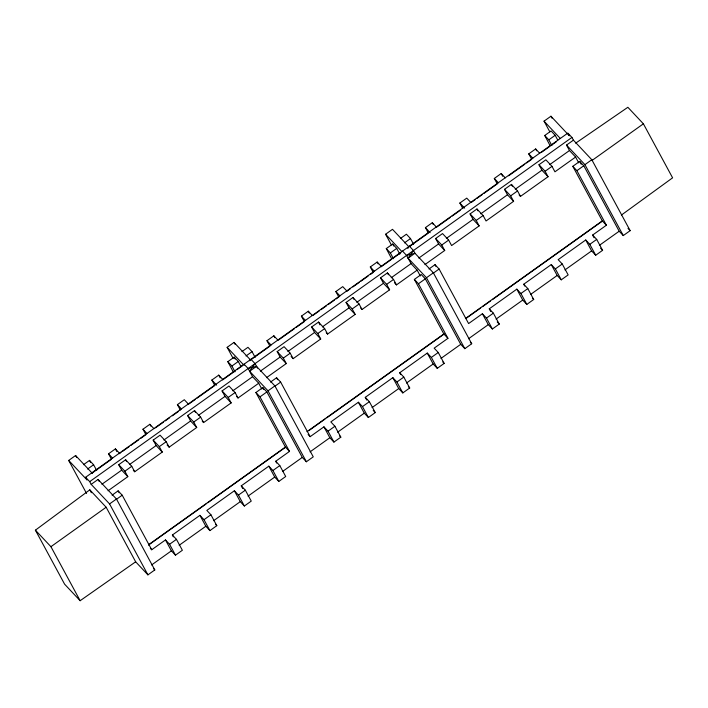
<?xml version="1.0" encoding="UTF-8"?>
<svg xmlns="http://www.w3.org/2000/svg" width="708" height="708" viewBox="0 0 708 708"><rect width="100%" height="100%" fill="white"/><g stroke="black" fill="none" stroke-linecap="round" stroke-linejoin="round"><path stroke-width="1.06" d="M249.871 360.797L250.951 359.266L255.039 363.62L257.5 368.16M244.065 364.186L248.154 368.532L256.517 366.346L274.908 385.922L313.255 456.846L306.369 461.766L268.022 390.834L249.623 371.257L255.039 363.62M407.781 248.464L409.401 246.172L413.49 250.526L414.968 253.252L433.358 272.828L471.705 343.752L464.82 348.672L460.731 344.318L425.331 278.846L421.242 274.5L414.357 279.412L443.854 333.972L447.943 338.327L434.163 348.159L438.252 352.504L444.155 363.416L437.261 368.337L433.172 363.983L427.278 353.08L399.719 372.744L400.701 374.559M464.82 348.672L426.473 277.74L408.074 258.172L413.49 250.526M135.662 561.807L80.137 600.711L64.605 584.18L35.4 530.168L89.81 489.848L106.156 507.247L135.662 561.807L147.919 574.852L154.804 569.94L116.457 499.016L98.067 479.44L91.182 484.352L89.704 481.626L85.615 477.28L567.851 133.077L571.94 137.432L573.418 140.157L591.808 159.734L630.155 230.658L623.27 235.578L619.181 231.224L583.781 165.752L579.693 161.406L572.807 166.318L602.304 220.878L606.393 225.233L592.614 235.065L594.092 237.791M621.429 215.037L672.6 177.832L643.395 123.82L627.863 107.289L575.648 143.175M86.562 493.458L68.694 460.43L75.588 455.51L92.509 473.519M233.18 358.496L227.144 347.336L234.038 342.415L250.225 359.646M391.374 244.933L385.594 234.242L392.489 229.321L408.675 246.552M549.824 131.838L544.045 121.148L550.939 116.227L569.329 135.803L568.347 133.989M233.428 372.275L227.834 361.673L234.189 357.142L238.269 361.496L240.862 366.284M83.482 464.705L89.509 460.404L93.598 464.749L96.704 470.493M241.932 351.611L247.959 347.309L252.048 351.655L255.154 357.398M391.869 259.181L386.285 248.579L392.63 244.048L396.719 248.402L399.825 254.145M400.383 238.516L406.41 234.215L410.498 238.561L413.605 244.304M550.32 146.087L544.735 135.485L551.081 130.953L555.169 135.308L557.762 140.096M91.695 473.378L111.466 459.271L108.519 453.81L115.404 448.89L119.493 453.244M140.573 438.491L145.91 434.685L142.963 429.225L149.848 424.304L153.937 428.659M180.354 410.1L177.407 404.64L184.292 399.719L188.381 404.073M197.134 398.126L214.798 385.506L211.851 380.054L218.745 375.134L222.825 379.488M250.145 360.284L269.916 346.177L266.969 340.716L273.854 335.804L277.943 340.15M296.36 327.3L304.36 321.591L301.413 316.131L308.299 311.219L312.387 315.564M336.141 298.909L338.805 297.006L335.858 291.546L342.743 286.634L346.832 290.979M370.665 274.261L373.249 272.421L370.302 266.96L377.187 262.04L381.276 266.394M409.498 246.543L428.367 233.082L425.411 227.622L432.305 222.71L436.394 227.056M462.811 208.497L459.864 203.037L466.749 198.125L470.838 202.47M483.918 193.426L497.255 183.912L494.308 178.451L501.193 173.531L505.282 177.885M526.531 163.008L531.699 159.327L528.752 153.866L535.637 148.946L539.726 153.3M87.571 469.05L93.598 464.749M234.968 371.806L231.923 366.027L238.269 361.496M246.021 355.956L252.048 351.655M393.418 258.712L390.374 252.933L396.719 248.402M404.472 242.862L410.498 238.561M551.868 145.618L548.824 139.839L555.169 135.308M119.245 453.713L121.024 452.447M122.803 451.182L129.024 446.739M130.803 445.465L138.803 439.756M155.468 427.862L163.468 422.154M165.247 420.879L169.69 417.711M172.354 415.808L178.575 411.366M189.045 403.896L195.337 399.409M222.586 379.948L235.171 370.974M236.968 369.691L242.357 365.841M278.58 339.99L294.581 328.565M313.024 315.405L319.246 310.962M321.025 309.688L326.361 305.883M328.14 304.617L334.362 300.174M346.593 291.439L350.186 288.882M352.885 286.952L359.177 282.465M360.974 281.182L368.089 276.102M381.037 266.854L390.922 259.801M392.719 258.517L400.808 252.747M437.031 226.896L450.368 217.374M452.147 216.108L460.147 210.4M471.475 202.311L475.033 199.771M476.811 198.497L482.148 194.691M508.636 175.788L524.814 164.238M541.284 152.486L549.373 146.706M551.169 145.423L556.559 141.582M89.704 481.626L571.94 137.432M108.05 490.777L127.812 476.67L121.688 470.139L118.732 464.687L125.626 459.766L131.75 466.298L134.706 471.749L162.256 452.085L159.309 446.624L153.176 440.102L160.07 435.181L166.203 441.712L169.15 447.164L196.709 427.499L193.753 422.039L187.629 415.516L194.514 410.596L200.647 417.127L203.594 422.579L231.153 402.914L228.197 397.454L222.073 390.931L228.958 386.01L235.091 392.542L238.038 397.993L258.712 383.24L261.845 389.046M249.623 371.257L256.517 366.346M266.491 377.683L286.262 363.576L280.129 357.044L277.182 351.593L284.076 346.672L290.2 353.204L293.156 358.655L320.706 338.99L317.759 333.53L311.626 327.007L318.52 322.087L324.645 328.618L327.6 334.07L355.159 314.405L352.203 308.945L346.07 302.422L352.965 297.502L359.098 304.033L362.045 309.484L389.604 289.82L386.648 284.359L380.523 277.837L387.409 272.916L393.542 279.448L396.489 284.899L417.154 270.146L420.295 275.961M408.074 258.172L414.968 253.252L406.604 255.438L402.516 251.092M424.942 264.588L444.712 250.482L438.579 243.95L435.632 238.499L442.527 233.578L448.651 240.109L451.607 245.561L479.157 225.896L476.21 220.436L470.077 213.913L476.971 208.993L483.095 215.524L486.051 220.976L513.601 201.311L510.654 195.851L504.521 189.328L511.415 184.407L517.548 190.939L520.495 196.39L548.054 176.726L545.098 171.265L538.974 164.743L545.859 159.822L551.992 166.353L554.939 171.805L575.604 157.052L578.746 162.867M575.604 157.052L569.48 150.53L566.524 145.078L573.418 140.157M101.917 484.254L121.688 470.139M129.458 464.59L156.132 445.553L162.256 452.085M163.911 440.004L190.576 420.968L196.709 427.499M198.355 415.419L225.02 396.383L231.153 402.914M232.808 390.825L252.579 376.718L258.712 383.24M260.367 371.16L280.129 357.044M287.908 351.495L314.582 332.459L320.706 338.99M322.361 326.91L349.026 307.874L355.159 314.405M356.805 302.325L383.471 283.288L389.604 289.82M391.259 277.731L411.029 263.624L417.154 270.146M418.817 258.066L438.579 243.95M446.359 238.401L473.033 219.365L479.157 225.896M480.803 213.816L507.477 194.78L513.601 201.311M515.256 189.231L541.921 170.194L548.054 176.726M549.709 164.637L569.48 150.53M118.732 464.687L124.865 471.209L131.75 466.298M159.309 446.624L166.203 441.712M193.753 422.039L200.647 417.127M228.197 397.454L235.091 392.542M277.182 351.593L283.315 358.115L290.2 353.204M317.759 333.53L324.645 328.618M352.203 308.945L359.098 304.033M386.648 284.359L393.542 279.448M435.632 238.499L441.765 245.021L448.651 240.109M476.21 220.436L483.095 215.524M510.654 195.851L517.548 190.939M545.098 171.265L551.992 166.353M112.094 495.158L118.121 490.856L122.21 495.202L151.707 549.762L165.486 539.93L169.575 544.275L175.478 555.187L182.363 550.266L176.46 539.354L172.38 535.009L199.93 515.344L204.019 519.69L209.922 530.602L216.807 525.681L210.913 514.769L206.825 510.424L234.383 490.759L238.463 495.104L244.366 506.016L251.251 501.096L245.357 490.184L241.269 485.838L268.828 466.165L272.916 470.519L278.81 481.431L285.705 476.511L279.802 465.599L275.713 461.253L289.492 451.421L259.995 396.861L255.907 392.506L262.792 387.595L266.881 391.94L302.281 457.412L306.369 461.766M270.544 382.063L276.571 377.762L280.66 382.108L310.157 436.668L323.937 426.836L328.025 431.181L333.928 442.093L340.814 437.172L334.911 426.26L330.831 421.915L358.381 402.25L362.469 406.596L368.372 417.508L375.258 412.587L369.364 401.684L365.275 397.33L392.825 377.665L396.914 382.01L402.817 392.922L409.702 388.002L403.808 377.099L399.719 372.744M428.995 268.969L435.022 264.668L439.11 269.013L468.608 323.574L482.387 313.741L486.476 318.087L492.379 328.999L499.264 324.078L493.361 313.166L489.281 308.821L516.831 289.156L520.92 293.501L526.823 304.413L533.708 299.493L527.814 288.59L523.725 284.235L551.275 264.571L555.364 268.916L561.267 279.828L568.152 274.908L562.258 264.004L558.17 259.65L585.728 239.985L589.808 244.331L595.711 255.243L602.596 250.322L596.702 239.41L592.614 235.065M91.182 484.352L109.572 503.928L116.457 499.016M268.022 390.834L274.908 385.922M426.473 277.74L433.358 272.828M566.524 145.078L584.923 164.645L591.808 159.734M116.183 499.503L122.21 495.202M259.995 396.861L266.881 391.94M274.633 386.409L280.66 382.108M414.357 279.412L418.446 283.766L425.331 278.846M433.084 273.315L439.11 269.013M572.807 166.318L576.896 170.672L583.781 165.752M35.4 530.168L50.932 546.691L106.156 507.247M591.941 160.521L643.395 123.82M148.521 544.771L285.404 447.067L289.492 451.421M306.971 431.676L443.854 333.972M465.413 318.582L602.304 220.878M148.565 545.027L205.957 504.069M207.754 502.786L285.775 447.093M308.812 430.659L324.954 419.136M326.742 417.853L444.226 333.999M466.36 318.202L480.705 307.962M482.502 306.679L490.573 300.918M492.37 299.643L601.782 221.551M169.575 544.275L176.46 539.354M204.019 519.69L210.913 514.769M238.463 495.104L245.357 490.184M272.916 470.519L279.802 465.599M328.025 431.181L334.911 426.26M362.469 406.596L369.364 401.684M396.914 382.01L403.808 377.099M427.278 353.08L431.358 357.425L438.252 352.504M486.476 318.087L493.361 313.166M520.92 293.501L527.814 288.59M555.364 268.916L562.258 264.004M589.808 244.331L596.702 239.41M151.618 564.949L171.389 550.842L175.478 555.187M179.168 545.284L205.833 526.256L209.922 530.602M213.612 520.699L240.278 501.662L244.366 506.016M248.057 496.113L274.722 477.077L278.81 481.431M282.51 471.519L302.281 457.412M310.069 451.854L329.839 437.748L333.928 442.093M337.619 432.19L364.284 413.162L368.372 417.508M372.063 407.604L398.728 388.568L402.817 392.922M406.507 383.019L433.172 363.983M440.96 358.425L460.731 344.318M468.519 338.76L488.29 324.653L492.379 328.999M496.069 319.096L522.734 300.068L526.823 304.413M530.513 294.51L557.178 275.474L561.267 279.828M564.957 269.925L591.623 250.889L595.711 255.243M599.41 245.331L619.181 231.224M544.045 121.148L560.232 138.379M544.735 135.485L548.824 139.839M627.996 228.357L630.155 230.658M528.752 153.866L532.841 158.22M600.561 248.154L602.596 250.322M519.132 194.939L520.495 196.39M494.308 178.451L498.397 182.806M459.864 203.037L464.625 208.117M532.345 298.05L533.708 299.493M425.411 227.622L430.181 232.702M497.22 321.91L499.264 324.078M385.594 234.242L401.781 251.473M386.285 248.579L390.374 252.933M470.342 342.3L471.705 343.752M394.445 282.722L396.489 284.899M370.302 266.96L374.39 271.314M442.792 361.974L444.155 363.416M360.682 308.033L362.045 309.484M335.858 291.546L339.946 295.9M408.339 386.559L409.702 388.002M326.238 332.618L327.6 334.07M301.413 316.131L305.502 320.485M373.213 410.419L375.258 412.587M291.112 356.478L293.156 358.655M266.969 340.716L271.049 345.07M339.451 435.73L340.814 437.172M227.144 347.336L244.065 365.346M308.113 434.491L310.157 436.668M227.834 361.673L231.923 366.027M236.676 396.542L238.038 397.993M211.851 380.054L216.621 385.125M202.231 421.127L203.594 422.579M177.407 404.64L181.496 408.994M167.106 444.987L169.15 447.164M142.963 429.225L147.052 433.579M215.444 524.239L216.807 525.681M133.343 470.298L134.706 471.749M108.519 453.81L112.607 458.165M68.694 460.43L87.093 480.006L85.615 477.28M150.344 548.311L151.707 549.762M153.45 568.489L154.804 569.94M584.923 164.645L623.27 235.578M579.693 161.406L581.268 164.309M550.939 116.227L551.983 118.174M576.896 170.672L606.393 225.233M585.728 239.985L591.623 250.889M535.637 148.946L536.62 150.769M538.974 164.743L541.921 170.194M511.415 184.407L512.397 186.231M551.275 264.571L557.178 275.474M501.193 173.531L502.671 176.265M504.521 189.328L507.477 194.78M523.725 284.235L524.708 286.05M476.971 208.993L477.953 210.816M516.831 289.156L522.734 300.068M470.077 213.913L473.033 219.365M489.281 308.821L490.75 311.547M482.387 313.741L488.29 324.653M432.305 222.71L433.287 224.524M441.765 245.021L444.712 250.482M435.022 264.668L436.057 266.58M406.604 255.438L411.029 263.624M418.446 283.766L447.943 338.327M392.63 244.048L393.666 245.968M387.409 272.916L388.391 274.739M431.358 357.425L437.261 368.337M377.187 262.04L378.178 263.863M380.523 277.837L383.471 283.288M352.965 297.502L353.947 299.325M392.825 377.665L398.728 388.568M346.07 302.422L349.026 307.874M365.275 397.33L366.744 400.055M318.52 322.087L319.989 324.822M358.381 402.25L364.284 413.162M308.299 311.219L309.281 313.033M311.626 327.007L314.582 332.459M323.937 426.836L329.839 437.748M273.854 335.804L274.837 337.619M283.315 358.115L286.262 363.576M276.571 377.762L277.607 379.674M262.792 387.595L263.845 389.533M234.038 342.415L235.065 344.327M248.154 368.532L252.579 376.718M255.907 392.506L285.404 447.067M234.189 357.142L235.224 359.053M275.713 461.253L276.695 463.067M268.828 466.165L274.722 477.077M218.745 375.134L220.215 377.868M222.073 390.931L225.02 396.383M241.269 485.838L242.747 488.564M194.514 410.596L195.496 412.419M234.383 490.759L240.278 501.662M187.629 415.516L190.576 420.968M199.93 515.344L205.833 526.256M149.848 424.304L150.831 426.127M153.176 440.102L156.132 445.553M172.38 535.009L173.363 536.823M125.626 459.766L126.608 461.589M165.486 539.93L171.389 550.842M115.404 448.89L116.882 451.624M124.865 471.209L127.812 476.67M118.121 490.856L119.156 492.768M89.509 460.404L90.544 462.315M98.067 479.44L99.049 481.254M109.572 503.928L147.919 574.852M75.588 455.51L76.641 457.457M89.81 489.848L91.359 492.715M50.932 546.691L80.137 600.711"/></g></svg>
